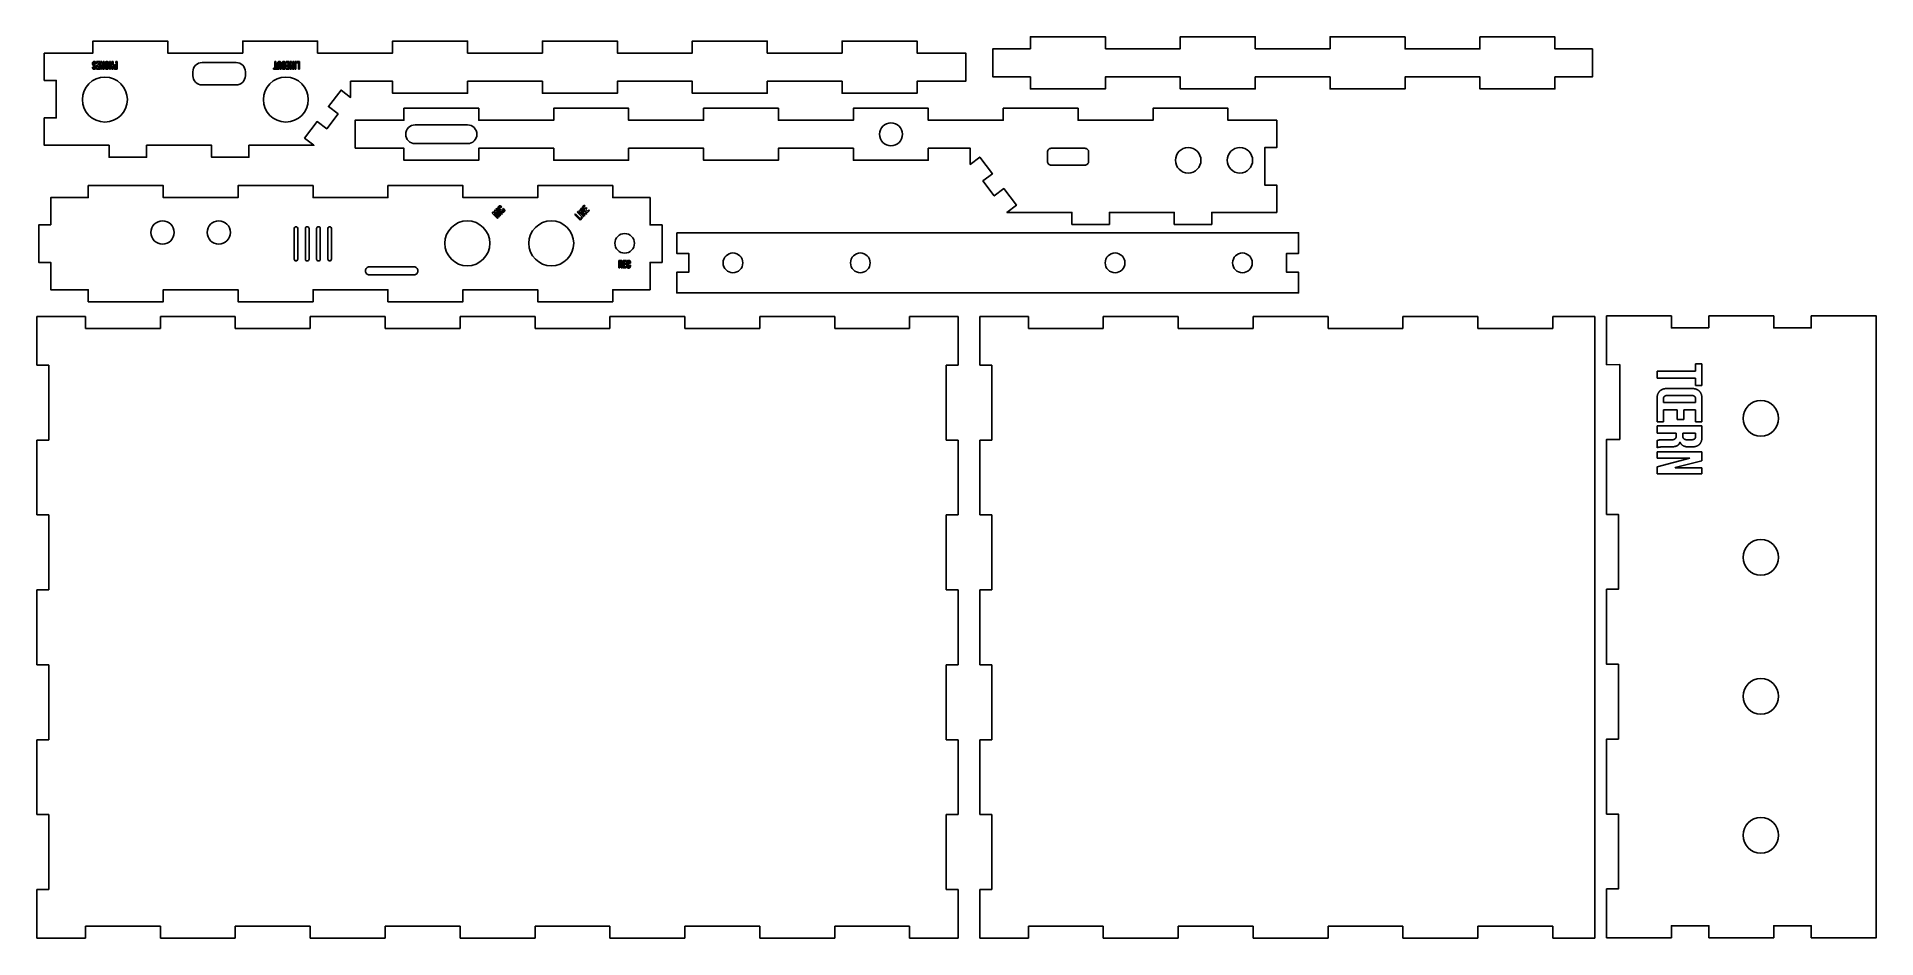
# Model space of a CAD drawing. Header units: millimetres. Extents: x 0 to 491, y 0 to 241.
import ezdxf

# ---------------------------------------------------------------- set-up
doc = ezdxf.new("R2010")
doc.units = ezdxf.units.MM
doc.layers.get('0').update_dxf_attribs({"linetype": 'CONTINUOUS'})

msp = doc.modelspace()

# ---------------------------------------------------------------- linework, layer by layer
for p, q in [((14.88, 232.48), (14.88, 232.57)), ((14.88, 232.57), (15.18, 232.57)), ((15.18, 232.57), (15.18, 232.46)), ((15.51, 233.42), (15.51, 233.56)), ((15.81, 233.42), (15.51, 233.42)), ((15.81, 233.54), (15.81, 233.42)), ((15.94, 233.72), (15.94, 234.01)), ((15.94, 234.01), (16.79, 234.01)), ((16.48, 233.72), (15.94, 233.72)), ((15.94, 232.01), (15.94, 232.3)), ((15.94, 232.3), (16.48, 232.3)), ((16.8, 232.01), (15.94, 232.01)), ((16.05, 232.82), (16.05, 233.11)), ((16.05, 233.11), (16.48, 233.11)), ((16.48, 232.82), (16.05, 232.82)), ((16.48, 233.11), (16.48, 233.72)), ((16.48, 232.3), (16.48, 232.82)), ((16.79, 234.01), (16.8, 232.01)), ((17.03, 232.01), (17.03, 234.01)), ((17.03, 234.01), (17.35, 234.01)), ((17.31, 232.01), (17.03, 232.01)), ((17.62, 232.01), (17.31, 233.21)), ((17.31, 233.21), (17.31, 233.21)), ((17.31, 233.21), (17.31, 232.01)), ((17.35, 234.01), (17.73, 232.55)), ((18.02, 232.01), (17.62, 232.01)), ((17.74, 232.55), (17.73, 234.01)), ((17.73, 234.01), (18.01, 234.01)), ((17.73, 232.55), (17.74, 232.55)), ((18.01, 234.01), (18.02, 232.01)), ((18.23, 232.49), (18.23, 233.54)), ((18.54, 233.56), (18.54, 232.47)), ((18.87, 232.47), (18.87, 233.56)), ((19.18, 233.54), (19.18, 232.49)), ((19.39, 232.01), (19.39, 234.01)), ((19.39, 234.01), (19.7, 234.01)), ((19.71, 232.01), (19.39, 232.01)), ((19.7, 234.01), (19.71, 233.11)), ((19.71, 233.11), (20.04, 233.11)), ((20.04, 232.83), (19.71, 232.83)), ((19.71, 232.83), (19.71, 232.01)), ((20.04, 233.11), (20.04, 234.01)), ((20.04, 234.01), (20.36, 234.01)), ((20.04, 232.01), (20.04, 232.83)), ((20.36, 232.01), (20.04, 232.01)), ((20.36, 234.01), (20.36, 232.01)), ((20.53, 232.51), (20.53, 232.71)), ((20.84, 232.73), (20.84, 232.49)), ((21, 233.2), (21.15, 233.2)), ((21.15, 232.92), (21, 232.92)), ((21, 232.3), (21.15, 232.3)), ((21.46, 232.02), (21, 232.02)), ((21.15, 233.2), (21.14, 234.02)), ((21.14, 234.02), (21.46, 234.02)), ((21.15, 232.3), (21.15, 232.92)), ((21.46, 234.02), (21.46, 232.02)), ((63.18, 232.01), (63.18, 232.29)), ((63.18, 232.29), (63.51, 232.29)), ((64.16, 232.01), (63.18, 232.01)), ((63.51, 232.29), (63.51, 234.01)), ((63.51, 234.01), (63.82, 234.01)), ((63.82, 234.01), (63.83, 232.29)), ((63.83, 232.29), (64.16, 232.29)), ((64.16, 232.29), (64.16, 232.01)), ((64.3, 232.01), (64.29, 233.54)), ((64.6, 232.01), (64.3, 232.01)), ((64.6, 233.56), (64.6, 232.01)), ((64.92, 232.01), (64.92, 233.56)), ((65.23, 232.01), (64.92, 232.01)), ((65.23, 233.54), (65.23, 232.01)), ((65.43, 232.48), (65.43, 233.54)), ((65.75, 233.56), (65.75, 232.47)), ((66.07, 232.47), (66.07, 233.56)), ((66.39, 233.54), (66.39, 232.49)), ((66.54, 233.73), (66.54, 234.01)), ((66.54, 234.01), (67.4, 234.01)), ((67.09, 233.73), (66.54, 233.73)), ((66.54, 232.01), (66.54, 232.3)), ((66.54, 232.3), (67.09, 232.3)), ((67.4, 232.01), (66.54, 232.01)), ((66.65, 232.83), (66.65, 233.11)), ((66.65, 233.11), (67.09, 233.11)), ((67.09, 232.83), (66.65, 232.83)), ((67.09, 233.11), (67.09, 233.73)), ((67.09, 232.3), (67.09, 232.83)), ((67.4, 234.01), (67.4, 232.01)), ((67.64, 232.01), (67.63, 234.01)), ((67.63, 234.01), (67.96, 234.01)), ((67.92, 232.01), (67.64, 232.01)), ((67.92, 233.21), (67.91, 233.21)), ((67.91, 233.21), (67.92, 232.01)), ((68.23, 232.01), (67.92, 233.21)), ((67.96, 234.01), (68.34, 232.55)), ((68.62, 232.01), (68.23, 232.01)), ((68.34, 232.55), (68.34, 234.01)), ((68.34, 234.01), (68.62, 234.01)), ((68.34, 232.55), (68.34, 232.55)), ((68.62, 234.01), (68.62, 232.01)), ((68.86, 232.01), (68.85, 234.01)), ((68.85, 234.01), (69.17, 234.01)), ((69.17, 232.01), (68.86, 232.01)), ((69.17, 234.01), (69.17, 232.01)), ((69.32, 234.01), (70.15, 234.02)), ((69.32, 233.73), (69.32, 234.01)), ((69.84, 233.73), (69.32, 233.73)), ((69.84, 232.02), (69.84, 233.73)), ((70.15, 232.02), (69.84, 232.02)), ((70.15, 234.02), (70.15, 232.02)), ((100.99, 217.12), (114.99, 217.12)), ((114.99, 212.12), (100.99, 212.12)), ((121.54, 193.57), (121.86, 193.88)), ((122.95, 192.15), (121.54, 193.57)), ((121.86, 193.88), (123.01, 193.01)), ((123.31, 192.51), (122.08, 193.42)), ((122.08, 193.42), (122.08, 193.42)), ((122.08, 193.42), (123.15, 192.35)), ((122.14, 194.17), (122.46, 194.49)), ((123.01, 193.02), (122.14, 194.17)), ((122.46, 194.49), (123.87, 193.07)), ((123.66, 192.86), (122.59, 193.93)), ((122.59, 193.93), (122.59, 193.93)), ((122.59, 193.93), (123.5, 192.7)), ((122.62, 194.65), (122.85, 194.88)), ((124.04, 193.24), (122.62, 194.65)), ((122.85, 194.88), (124.26, 193.46)), ((123.15, 192.35), (122.95, 192.15)), ((123.01, 193.01), (123.01, 193.02)), ((123.5, 192.7), (123.31, 192.51)), ((124.09, 193.94), (123.33, 194.7)), ((123.53, 194.94), (124.32, 194.15)), ((123.87, 193.07), (123.66, 192.86)), ((123.92, 195), (123.76, 195.16)), ((124.13, 195.21), (123.92, 195)), ((123.98, 195.36), (124.13, 195.21)), ((124.26, 193.46), (124.04, 193.24)), ((124.33, 194.59), (124.54, 194.8)), ((124.55, 194.37), (124.33, 194.59)), ((124.54, 194.8), (124.74, 194.6)), ((143.6, 193.13), (143.82, 193.35)), ((145.02, 191.72), (143.6, 193.13)), ((143.82, 193.35), (145.04, 192.14)), ((144.3, 193.83), (144.52, 194.05)), ((145.71, 192.41), (144.3, 193.83)), ((144.52, 194.05), (145.93, 192.63)), ((144.68, 194.21), (144.96, 194.49)), ((146.1, 192.8), (144.68, 194.21)), ((144.96, 194.49), (146.03, 193.86)), ((145.6, 192.3), (145.02, 191.72)), ((145.04, 192.14), (145.4, 192.51)), ((145.18, 194.71), (145.38, 194.91)), ((146.03, 193.87), (145.18, 194.71)), ((145.27, 194.03), (145.26, 194.03)), ((145.26, 194.03), (146.3, 193)), ((146.57, 193.27), (145.27, 194.03)), ((145.38, 194.91), (146.8, 193.5)), ((145.4, 192.51), (145.6, 192.3)), ((145.55, 195.08), (146.15, 195.68)), ((146.96, 193.66), (145.55, 195.08)), ((145.93, 192.63), (145.71, 192.41)), ((146.35, 195.48), (145.97, 195.1)), ((145.97, 195.1), (146.35, 194.72)), ((146.03, 193.86), (146.03, 193.87)), ((146.3, 193), (146.1, 192.8)), ((146.15, 195.68), (146.35, 195.48)), ((146.35, 194.72), (146.65, 195.03)), ((146.85, 194.83), (146.55, 194.52)), ((146.55, 194.52), (146.98, 194.09)), ((146.8, 193.5), (146.57, 193.27)), ((146.65, 195.03), (146.85, 194.83)), ((147.57, 194.27), (146.96, 193.66)), ((146.98, 194.09), (147.37, 194.47)), ((147.37, 194.47), (147.57, 194.27)), ((68.69, 181.31), (68.69, 189.45)), ((69.69, 189.45), (69.69, 181.31)), ((71.69, 181.31), (71.69, 189.45)), ((72.69, 189.45), (72.69, 181.31)), ((74.69, 181.31), (74.69, 189.45)), ((75.69, 189.45), (75.69, 181.31)), ((77.69, 181.31), (77.69, 189.45)), ((78.69, 189.45), (78.69, 181.31)), ((155.35, 178.96), (155.39, 180.96)), ((155.67, 178.96), (155.35, 178.96)), ((155.39, 180.96), (155.85, 180.96)), ((155.68, 179.82), (155.67, 178.96)), ((155.79, 179.81), (155.68, 179.82)), ((155.7, 180.67), (155.69, 180.1)), ((155.69, 180.1), (155.8, 180.1)), ((155.84, 180.67), (155.7, 180.67)), ((155.98, 179.2), (155.98, 179.56)), ((155.99, 180.31), (156, 180.46)), ((156.32, 178.95), (156, 178.95)), ((156.1, 179.97), (156.1, 179.97)), ((156.3, 179.54), (156.29, 179.19)), ((156.31, 180.49), (156.31, 180.37)), ((156.51, 178.94), (156.54, 180.94)), ((157.36, 178.93), (156.51, 178.94)), ((156.54, 180.94), (157.4, 180.93)), ((156.83, 179.84), (156.82, 179.23)), ((156.82, 179.23), (157.37, 179.22)), ((157.27, 179.83), (156.83, 179.84)), ((156.85, 180.65), (156.84, 180.13)), ((156.84, 180.13), (157.27, 180.12)), ((157.39, 180.64), (156.85, 180.65)), ((157.27, 180.12), (157.27, 179.83)), ((157.37, 179.22), (157.36, 178.93)), ((157.4, 180.93), (157.39, 180.64)), ((157.53, 179.39), (157.55, 180.47)), ((157.86, 180.48), (157.84, 179.36)), ((158.16, 179.36), (158.16, 179.66)), ((158.16, 179.66), (158.46, 179.66)), ((158.17, 180.24), (158.18, 180.47)), ((158.47, 180.24), (158.17, 180.24)), ((158.46, 179.66), (158.46, 179.38)), ((158.47, 180.45), (158.47, 180.24)), ((0, 153), (0, 166)), ((0, 166), (13, 166)), ((13, 166), (13, 162.8)), ((13, 162.8), (33, 162.8)), ((33, 162.8), (33, 166)), ((33, 166), (53, 166)), ((53, 166), (53, 162.8)), ((53, 162.8), (73, 162.8)), ((73, 162.8), (73, 166)), ((73, 166), (93, 166)), ((93, 166), (93, 162.8)), ((93, 162.8), (113, 162.8)), ((113, 162.8), (113, 166)), ((113, 166), (133, 166)), ((133, 166), (133, 162.8)), ((133, 162.8), (153, 162.8)), ((153, 162.8), (153, 166)), ((153, 166), (173, 166)), ((173, 166), (173, 162.8)), ((173, 162.8), (193, 162.8)), ((193, 162.8), (193, 166)), ((193, 166), (213, 166)), ((213, 166), (213, 162.8)), ((213, 162.8), (233, 162.8)), ((233, 162.8), (233, 166)), ((233, 166), (246, 166)), ((246, 166), (246, 153)), ((251.71, 153), (251.71, 166)), ((251.71, 166), (264.71, 166)), ((264.71, 166), (264.71, 162.8)), ((264.71, 162.8), (284.71, 162.8)), ((284.71, 162.8), (284.71, 166)), ((284.71, 166), (304.71, 166)), ((304.71, 166), (304.71, 162.8)), ((304.71, 162.8), (324.71, 162.8)), ((324.71, 162.8), (324.71, 166)), ((324.71, 166), (344.71, 166)), ((344.71, 166), (344.71, 162.8)), ((344.71, 162.8), (364.71, 162.8)), ((364.71, 162.8), (364.71, 166)), ((364.71, 166), (384.71, 166)), ((384.71, 166), (384.71, 162.8)), ((384.71, 162.8), (404.71, 162.8)), ((404.71, 162.8), (404.71, 166)), ((404.71, 166), (415.91, 166)), ((415.91, 166), (415.91, 0)), ((3.2, 153), (0, 153)), ((3.2, 133), (3.2, 153)), ((246, 153), (242.8, 153)), ((242.8, 153), (242.8, 133)), ((254.91, 153), (251.71, 153)), ((254.91, 133), (254.91, 153)), ((442.82, 151.41), (442.82, 153.38)), ((442.82, 153.38), (444.53, 153.38)), ((444.53, 153.38), (444.53, 147.55)), ((432.53, 149.52), (432.53, 151.41)), ((432.53, 151.41), (442.82, 151.41)), ((442.82, 149.52), (432.53, 149.52)), ((442.82, 147.55), (442.82, 149.52)), ((444.53, 147.55), (442.82, 147.55)), ((432.53, 137.83), (432.53, 143.97)), ((434.24, 143.94), (434.24, 142.98)), ((434.24, 142.98), (442.82, 142.98)), ((441.65, 144.9), (435.41, 144.9)), ((435.5, 146.78), (441.56, 146.78)), ((442.82, 142.98), (442.82, 143.94)), ((444.53, 143.97), (444.53, 137.83)), ((434.24, 137.83), (432.53, 137.83)), ((437.93, 141.09), (434.24, 141.09)), ((434.24, 141.09), (434.24, 137.83)), ((437.93, 138.5), (437.93, 141.09)), ((439.64, 138.5), (437.93, 138.5)), ((442.82, 141.09), (439.64, 141.09)), ((439.64, 141.09), (439.64, 138.5)), ((442.82, 137.83), (442.82, 141.09)), ((444.53, 137.83), (442.82, 137.83)), ((0, 113), (0, 133)), ((0, 133), (3.2, 133)), ((242.8, 133), (246, 133)), ((246, 133), (246, 113)), ((251.71, 133), (254.91, 133)), ((251.71, 113), (251.71, 133)), ((432.53, 134.87), (432.53, 136.75)), ((432.53, 136.75), (444.53, 136.75)), ((437.67, 134.87), (432.53, 134.87)), ((432.53, 130.94), (432.53, 132.86)), ((434, 133.03), (436.2, 133.03)), ((437.67, 134.22), (437.67, 134.87)), ((442.82, 134.87), (439.39, 134.87)), ((439.39, 134.87), (439.39, 134.18)), ((440.66, 133.05), (441.58, 133.05)), ((442.82, 134.01), (442.82, 134.87)), ((444.53, 136.75), (444.53, 133.96)), ((432.53, 128.16), (432.53, 129.84)), ((432.53, 129.84), (444.53, 129.84)), ((441.29, 128.16), (432.53, 128.16)), ((432.53, 125.87), (441.29, 128.13)), ((436.1, 131.15), (433.99, 131.15)), ((438.67, 132.4), (438.63, 132.4)), ((441.77, 131.16), (441.03, 131.16)), ((441.29, 128.13), (441.29, 128.16)), ((444.53, 129.84), (444.53, 127.48)), ((432.53, 123.93), (432.53, 125.87)), ((444.53, 123.93), (432.53, 123.93)), ((444.53, 127.48), (437.35, 125.64)), ((437.35, 125.64), (437.35, 125.61)), ((437.35, 125.61), (444.53, 125.61)), ((444.53, 125.61), (444.53, 123.93)), ((3.2, 113), (0, 113)), ((3.2, 93), (3.2, 113)), ((246, 113), (242.8, 113)), ((242.8, 113), (242.8, 93)), ((254.91, 113), (251.71, 113)), ((254.91, 93), (254.91, 113)), ((0, 73), (0, 93)), ((0, 93), (3.2, 93)), ((242.8, 93), (246, 93)), ((246, 93), (246, 73)), ((251.71, 73), (251.71, 93)), ((251.71, 93), (254.91, 93)), ((3.2, 73), (0, 73)), ((3.2, 53), (3.2, 73)), ((246, 73), (242.8, 73)), ((242.8, 73), (242.8, 53)), ((254.91, 73), (251.71, 73)), ((254.91, 53), (254.91, 73)), ((0, 33), (0, 53)), ((0, 53), (3.2, 53)), ((242.8, 53), (246, 53)), ((246, 53), (246, 33)), ((251.71, 53), (254.91, 53)), ((251.71, 33), (251.71, 53)), ((3.2, 33), (0, 33)), ((3.2, 13), (3.2, 33)), ((246, 33), (242.8, 33)), ((242.8, 33), (242.8, 13)), ((254.91, 33), (251.71, 33)), ((254.91, 13), (254.91, 33)), ((3.2, 16.6), (3.2, 14.24)), ((0, 0), (0, 13)), ((0, 13), (3.2, 13)), ((242.8, 13), (246, 13)), ((246, 13), (246, 0)), ((251.71, 13), (254.91, 13)), ((251.71, 0), (251.71, 13)), ((13, 0), (0, 0)), ((33, 3.2), (13, 3.2)), ((13, 3.2), (13, 0)), ((33, 0), (33, 3.2)), ((73, 3.2), (53, 3.2)), ((53, 3.2), (53, 0)), ((73, 0), (73, 3.2)), ((113, 3.2), (93, 3.2)), ((93, 3.2), (93, 0)), ((113, 0), (113, 3.2)), ((153, 3.2), (133, 3.2)), ((133, 3.2), (133, 0)), ((153, 0), (153, 3.2)), ((193, 3.2), (173, 3.2)), ((173, 3.2), (173, 0)), ((193, 0), (193, 3.2)), ((233, 3.2), (213, 3.2)), ((213, 3.2), (213, 0)), ((233, 0), (233, 3.2)), ((264.71, 0), (251.71, 0)), ((284.71, 3.2), (264.71, 3.2)), ((264.71, 3.2), (264.71, 0)), ((284.71, 0), (284.71, 3.2)), ((324.71, 3.2), (304.71, 3.2)), ((304.71, 3.2), (304.71, 0)), ((324.71, 0), (324.71, 3.2)), ((344.71, 3.2), (344.71, 0)), ((364.71, 3.2), (344.71, 3.2)), ((364.71, 0), (364.71, 3.2)), ((404.71, 3.2), (384.71, 3.2)), ((384.71, 3.2), (384.71, 0)), ((404.71, 0), (404.71, 3.2)), ((53, 0), (33, 0)), ((93, 0), (73, 0)), ((133, 0), (113, 0)), ((173, 0), (153, 0)), ((213, 0), (193, 0)), ((246, 0), (233, 0)), ((304.71, 0), (284.71, 0)), ((344.71, 0), (324.71, 0)), ((384.71, 0), (364.71, 0)), ((415.91, 0), (404.71, 0))]:
    msp.add_line(p, q)
for points in [[(285.26, 237.44), (285.26, 240.64), (265.26, 240.65), (265.26, 237.45), (255.26, 237.45), (255.26, 229.95), (265.26, 229.95), (265.26, 226.75), (285.26, 226.74), (285.26, 229.94), (305.26, 229.94), (305.26, 226.74), (325.26, 226.74), (325.26, 229.94), (345.26, 229.94), (345.26, 226.74), (365.26, 226.73), (365.26, 229.93), (385.26, 229.93), (385.26, 226.73), (405.26, 226.73), (405.26, 229.93), (415.26, 229.93), (415.26, 237.43), (405.26, 237.43), (405.26, 240.63), (385.26, 240.63), (385.26, 237.43), (365.26, 237.43), (365.26, 240.63), (345.26, 240.64), (345.26, 237.44), (325.26, 237.44), (325.26, 240.64), (305.26, 240.64), (305.26, 237.44)], [(1.98, 236.28), (14.98, 236.28), (14.98, 239.48), (34.98, 239.48), (34.98, 236.28), (54.98, 236.28), (54.98, 239.48), (74.98, 239.48), (74.98, 236.28), (94.98, 236.28), (94.98, 239.48), (114.98, 239.48), (114.98, 236.28), (134.98, 236.28), (134.98, 239.48), (154.98, 239.48), (154.98, 236.28), (174.98, 236.28), (174.98, 239.48), (194.98, 239.48), (194.98, 236.28), (214.98, 236.28), (214.98, 239.48), (234.98, 239.48), (234.98, 236.28), (247.98, 236.28), (247.98, 228.78), (234.98, 228.78), (234.98, 225.58), (214.98, 225.58), (214.98, 228.78), (194.98, 228.78), (194.98, 225.58), (174.98, 225.58), (174.98, 228.78), (154.98, 228.78), (154.98, 225.58), (134.98, 225.58), (134.98, 228.78), (114.98, 228.78), (114.98, 225.58), (94.98, 225.58), (94.98, 228.78), (83.78, 228.78), (83.78, 224.48), (81.22, 226.42), (77.86, 222), (80.41, 220.06), (77.39, 216.08), (74.83, 218.01), (71.47, 213.59), (73.98, 211.68), (56.65, 211.68), (56.65, 208.48), (46.65, 208.48), (46.65, 211.68), (29.32, 211.68), (29.32, 208.48), (19.32, 208.48), (19.32, 211.68), (1.98, 211.68), (1.98, 218.98), (5.18, 218.98), (5.18, 228.98), (1.98, 228.98)], [(84.99, 210.87), (97.99, 210.87), (98, 207.67), (118, 207.67), (118, 210.87), (138, 210.87), (138, 207.67), (158, 207.67), (158, 210.87), (178, 210.87), (178, 207.67), (198, 207.67), (198, 210.87), (218, 210.87), (218, 207.67), (238, 207.67), (238, 210.87), (249.19, 210.87), (249.19, 206.58), (251.74, 208.52), (255.11, 204.09), (252.56, 202.15), (255.59, 198.17), (258.13, 200.11), (261.5, 195.68), (258.99, 193.77), (276.32, 193.77), (276.32, 190.57), (286.32, 190.57), (286.32, 193.77), (303.66, 193.77), (303.66, 190.57), (313.66, 190.57), (313.66, 193.77), (330.99, 193.77), (330.99, 201.07), (327.79, 201.07), (327.79, 211.07), (330.99, 211.07), (330.99, 218.37), (317.99, 218.37), (317.99, 221.57), (297.99, 221.57), (297.99, 218.37), (277.99, 218.37), (277.99, 221.57), (257.99, 221.57), (257.99, 218.37), (237.99, 218.37), (237.99, 221.57), (217.99, 221.57), (217.99, 218.37), (197.99, 218.37), (197.99, 221.57), (177.99, 221.57), (177.99, 218.37), (157.99, 218.37), (157.99, 221.57), (137.99, 221.57), (137.99, 218.37), (117.99, 218.37), (117.99, 221.57), (97.99, 221.57), (97.99, 218.37), (84.99, 218.37)], [(3.74, 190.41), (3.74, 197.71), (13.74, 197.71), (13.74, 200.91), (33.74, 200.91), (33.74, 197.71), (53.74, 197.71), (53.74, 200.91), (73.74, 200.91), (73.74, 197.71), (93.74, 197.71), (93.74, 200.91), (113.74, 200.91), (113.74, 197.71), (133.74, 197.71), (133.74, 200.91), (153.74, 200.91), (153.74, 197.71), (163.74, 197.71), (163.74, 190.41), (166.94, 190.41), (166.94, 180.41), (163.74, 180.41), (163.74, 173.11), (153.74, 173.11), (153.74, 169.91), (133.74, 169.91), (133.74, 173.11), (113.74, 173.11), (113.74, 169.91), (93.74, 169.91), (93.74, 173.11), (73.74, 173.11), (73.74, 169.91), (53.74, 169.91), (53.74, 173.11), (33.74, 173.11), (33.74, 169.91), (13.74, 169.91), (13.74, 173.11), (3.74, 173.11), (3.74, 180.41), (0.54, 180.41), (0.54, 190.41)], [(170.85, 188.35), (336.85, 188.35), (336.85, 182.8), (333.65, 182.8), (333.65, 177.8), (336.85, 177.8), (336.85, 172.25), (170.85, 172.25), (170.85, 177.8), (174.05, 177.8), (174.05, 182.8), (170.85, 182.8)], [(446.37, 162.93), (446.37, 166.13), (463.71, 166.13), (463.71, 162.93), (473.71, 162.93), (473.71, 166.13), (491.04, 166.13), (491.04, 0.13), (473.71, 0.13), (473.71, 3.33), (463.71, 3.33), (463.71, 0.13), (446.37, 0.13), (446.37, 3.33), (436.37, 3.33), (436.37, 0.13), (419.04, 0.13), (419.04, 13.14), (422.24, 13.14), (422.24, 33.14), (419.04, 33.14), (419.04, 53.14), (422.24, 53.14), (422.24, 73.14), (419.04, 73.14), (419.04, 93.14), (422.24, 93.14), (422.24, 113.14), (419.04, 113.16), (419.04, 133.16), (422.58, 133.16), (422.58, 153.16), (419.04, 153.11), (419.04, 166.13), (436.37, 166.13), (436.37, 162.93)]]:
    msp.add_lwpolyline(points, close=True)
for points in [[(44.13, 233.78), (53.23, 233.78, -0.414214), (55.68, 231.33), (55.68, 230.23, -0.414214), (53.23, 227.78), (44.13, 227.78, -0.414214), (41.68, 230.23), (41.68, 231.33, -0.414214)], [(270.79, 206.37), (279.79, 206.37, 0.414214), (280.79, 207.37), (280.79, 209.87, 0.414214), (279.79, 210.87), (270.79, 210.87, 0.414214), (269.79, 209.87), (269.79, 207.37, 0.414214)], [(100.74, 177.11), (88.74, 177.11, -0.414214), (87.74, 178.11), (87.74, 178.21, -0.414214), (88.74, 179.21), (100.74, 179.21, -0.414214), (101.74, 178.21), (101.74, 178.11, -0.414214)]]:
    msp.add_lwpolyline(points, format="xyb", close=True)
for centre, radius in [((18.18, 223.88), 6), ((66.48, 223.88), 6), ((228.03, 214.62), 3.05), ((307.38, 207.67), 3.4), ((321.18, 207.67), 3.4), ((114.94, 185.51), 6), ((137.34, 185.51), 6), ((33.57, 188.41), 3.1), ((48.57, 188.41), 3.1), ((156.94, 185.51), 2.62), ((185.85, 180.3), 2.63), ((219.85, 180.3), 2.63), ((287.85, 180.3), 2.63), ((321.85, 180.3), 2.63), ((460.24, 138.78), 4.75), ((460.24, 101.68), 4.75), ((460.24, 64.58), 4.75), ((460.24, 27.48), 4.75)]:
    msp.add_circle(centre, radius)
for centre, radius, start, end in [((100.99, 214.62), 2.5, 90, 180), ((114.99, 214.62), 2.5, 0, 90), ((100.99, 214.62), 2.5, 180, 270), ((114.99, 214.62), 2.5, -90, 0), ((69.19, 189.45), 0.5, 60.0086, 180), ((69.19, 189.45), 0.5, 0, 60.0086), ((72.19, 189.45), 0.5, 90.0129, 180), ((72.19, 189.45), 0.5, 0, 90.0129), ((75.19, 189.45), 0.5, 90.9848, 180), ((75.19, 189.45), 0.5, 0, 90.9848), ((78.19, 189.45), 0.5, 119.9951, 180), ((78.19, 189.45), 0.5, 0, 119.9951), ((69.19, 181.31), 0.5, 180, 300.0039), ((69.19, 181.31), 0.5, -59.9961, 0), ((72.19, 181.31), 0.5, -180, 0), ((75.19, 181.31), 0.5, 180, 270.0686), ((75.19, 181.31), 0.5, -89.9314, 0), ((78.19, 181.31), 0.5, 180, 239.9931), ((78.19, 181.31), 0.5, -120.0069, 0)]:
    msp.add_arc(centre, radius, start, end)
for points in [[(14.87, 233.53), (14.87, 233.77), (15, 233.91)], [(14.95, 233.2), (14.87, 233.34), (14.87, 233.53)], [(15, 232.11), (14.88, 232.24), (14.88, 232.48)], [(15.22, 232.89), (15.02, 233.06), (14.95, 233.2)], [(15, 233.91), (15.12, 234.04), (15.35, 234.04)], [(15.34, 231.98), (15.11, 231.98), (15, 232.11)], [(15.18, 232.46), (15.18, 232.36), (15.22, 232.31)], [(15.23, 233.71), (15.19, 233.66), (15.19, 233.55)], [(15.19, 233.55), (15.19, 233.43), (15.25, 233.33)], [(15.44, 232.66), (15.37, 232.75), (15.22, 232.89)], [(15.22, 232.31), (15.26, 232.27), (15.34, 232.27)], [(15.35, 233.75), (15.27, 233.75), (15.23, 233.71)], [(15.25, 233.33), (15.3, 233.23), (15.46, 233.1)], [(15.34, 232.27), (15.49, 232.27), (15.49, 232.46)], [(15.69, 232.11), (15.57, 231.98), (15.34, 231.98)], [(15.35, 234.04), (15.58, 234.04), (15.69, 233.91)], [(15.51, 233.56), (15.51, 233.75), (15.35, 233.75)], [(15.49, 232.46), (15.49, 232.57), (15.44, 232.66)], [(15.46, 233.1), (15.65, 232.93), (15.73, 232.79)], [(15.69, 233.91), (15.81, 233.78), (15.81, 233.54)], [(15.81, 232.48), (15.81, 232.24), (15.69, 232.11)], [(15.73, 232.79), (15.81, 232.65), (15.81, 232.48)], [(18.23, 233.54), (18.23, 233.78), (18.35, 233.91)], [(18.35, 232.12), (18.23, 232.25), (18.23, 232.49)], [(18.35, 233.91), (18.47, 234.04), (18.7, 234.04)], [(18.7, 231.98), (18.47, 231.98), (18.35, 232.12)], [(18.7, 233.76), (18.54, 233.76), (18.54, 233.56)], [(18.54, 232.47), (18.54, 232.27), (18.7, 232.27)], [(18.7, 234.04), (18.93, 234.04), (19.06, 233.91)], [(18.87, 233.56), (18.87, 233.76), (18.7, 233.76)], [(18.7, 232.27), (18.87, 232.27), (18.87, 232.47)], [(19.06, 232.12), (18.94, 231.98), (18.7, 231.98)], [(19.06, 233.91), (19.18, 233.78), (19.18, 233.54)], [(19.18, 232.49), (19.18, 232.25), (19.06, 232.12)], [(20.53, 232.71), (20.53, 232.95), (20.65, 233.07)], [(20.65, 232.14), (20.53, 232.27), (20.53, 232.51)], [(20.65, 233.07), (20.76, 233.2), (21, 233.2)], [(21, 232.02), (20.76, 232.01), (20.65, 232.14)], [(20.88, 232.87), (20.84, 232.83), (20.84, 232.73)], [(20.84, 232.49), (20.84, 232.39), (20.88, 232.34)], [(21, 232.92), (20.92, 232.92), (20.88, 232.87)], [(20.88, 232.34), (20.92, 232.3), (21, 232.3)], [(64.29, 233.54), (64.29, 233.78), (64.41, 233.91)], [(64.41, 233.91), (64.53, 234.04), (64.76, 234.04)], [(64.64, 233.71), (64.6, 233.66), (64.6, 233.56)], [(64.76, 233.75), (64.68, 233.75), (64.64, 233.71)], [(64.76, 234.04), (64.99, 234.04), (65.11, 233.91)], [(64.88, 233.71), (64.83, 233.75), (64.76, 233.75)], [(64.92, 233.56), (64.92, 233.66), (64.88, 233.71)], [(65.11, 233.91), (65.23, 233.78), (65.23, 233.54)], [(65.43, 233.54), (65.43, 233.78), (65.55, 233.91)], [(65.56, 232.11), (65.43, 232.24), (65.43, 232.48)], [(65.55, 233.91), (65.68, 234.04), (65.91, 234.04)], [(65.91, 231.98), (65.68, 231.98), (65.56, 232.11)], [(65.91, 233.75), (65.75, 233.75), (65.75, 233.56)], [(65.75, 232.47), (65.75, 232.27), (65.91, 232.27)], [(65.91, 234.04), (66.14, 234.04), (66.26, 233.91)], [(66.07, 233.56), (66.07, 233.75), (65.91, 233.75)], [(65.91, 232.27), (66.07, 232.27), (66.07, 232.47)], [(66.26, 232.11), (66.14, 231.98), (65.91, 231.98)], [(66.26, 233.91), (66.39, 233.78), (66.39, 233.54)], [(66.39, 232.49), (66.39, 232.25), (66.26, 232.11)], [(123.15, 195.04), (123.15, 195.22), (123.31, 195.38)], [(123.33, 194.7), (123.16, 194.87), (123.15, 195.04)], [(123.31, 195.38), (123.47, 195.54), (123.64, 195.53)], [(123.51, 195.18), (123.4, 195.07), (123.53, 194.94)], [(123.76, 195.16), (123.62, 195.29), (123.51, 195.18)], [(123.64, 195.53), (123.81, 195.52), (123.98, 195.36)], [(124.43, 193.77), (124.25, 193.78), (124.09, 193.94)], [(124.32, 194.15), (124.45, 194.02), (124.56, 194.13)], [(124.76, 193.92), (124.6, 193.76), (124.43, 193.77)], [(124.56, 194.13), (124.68, 194.24), (124.55, 194.37)], [(124.74, 194.6), (124.91, 194.43), (124.91, 194.25)], [(124.91, 194.25), (124.92, 194.08), (124.76, 193.92)], [(155.94, 179.76), (155.9, 179.81), (155.79, 179.81)], [(155.8, 180.1), (155.9, 180.1), (155.94, 180.15)], [(155.96, 180.62), (155.92, 180.67), (155.84, 180.67)], [(155.85, 180.96), (156.1, 180.95), (156.2, 180.84)], [(155.94, 180.15), (155.99, 180.19), (155.99, 180.31)], [(155.98, 179.56), (155.99, 179.7), (155.94, 179.76)], [(156, 180.46), (156, 180.57), (155.96, 180.62)], [(155.98, 179.04), (155.98, 179.09), (155.98, 179.2)], [(156, 178.95), (155.99, 179), (155.98, 179.04)], [(156.31, 180.37), (156.3, 180.05), (156.1, 179.97)], [(156.1, 179.97), (156.21, 179.93), (156.25, 179.83)], [(156.2, 180.84), (156.31, 180.72), (156.31, 180.49)], [(156.25, 179.83), (156.3, 179.72), (156.3, 179.54)], [(156.29, 179.19), (156.29, 179.11), (156.3, 179.05)], [(156.3, 179.05), (156.3, 179), (156.32, 178.95)], [(157.64, 179.03), (157.53, 179.16), (157.53, 179.39)], [(157.55, 180.47), (157.55, 180.7), (157.67, 180.83)], [(157.98, 178.89), (157.76, 178.9), (157.64, 179.03)], [(157.67, 180.83), (157.79, 180.95), (158.02, 180.95)], [(157.84, 179.36), (157.84, 179.18), (158, 179.18)], [(158.02, 180.66), (157.87, 180.67), (157.86, 180.48)], [(158.33, 179.02), (158.21, 178.89), (157.98, 178.89)], [(158, 179.18), (158.16, 179.18), (158.16, 179.36)], [(158.02, 180.95), (158.24, 180.95), (158.36, 180.81)], [(158.18, 180.47), (158.18, 180.66), (158.02, 180.66)], [(158.46, 179.38), (158.45, 179.14), (158.33, 179.02)], [(158.36, 180.81), (158.48, 180.68), (158.47, 180.45)], [(432.53, 143.97), (432.53, 145.38), (433.28, 146.08)], [(433.28, 146.08), (434.04, 146.78), (435.5, 146.78)], [(434.52, 144.66), (434.24, 144.4), (434.24, 143.94)], [(435.41, 144.9), (434.79, 144.9), (434.52, 144.66)], [(441.56, 146.78), (443.02, 146.78), (443.78, 146.08)], [(442.54, 144.66), (442.27, 144.9), (441.65, 144.9)], [(442.82, 143.94), (442.82, 144.4), (442.54, 144.66)], [(443.78, 146.08), (444.53, 145.38), (444.53, 143.97)], [(432.53, 132.86), (432.82, 132.96), (433.08, 133)], [(433.08, 133), (433.34, 133.03), (434, 133.03)], [(436.2, 133.03), (437.02, 133.03), (437.35, 133.31)], [(437.35, 133.31), (437.67, 133.56), (437.67, 134.22)], [(439.39, 134.18), (439.39, 133.62), (439.68, 133.34)], [(439.68, 133.34), (439.97, 133.05), (440.66, 133.05)], [(441.58, 133.05), (442.23, 133.05), (442.52, 133.29)], [(442.52, 133.29), (442.82, 133.51), (442.82, 134.01)], [(444.53, 133.96), (444.53, 132.5), (443.84, 131.83)], [(433.15, 131.11), (432.84, 131.08), (432.53, 130.94)], [(433.99, 131.15), (433.47, 131.15), (433.15, 131.11)], [(437.79, 131.44), (437.16, 131.15), (436.1, 131.15)], [(438.63, 132.4), (438.43, 131.71), (437.79, 131.44)], [(441.03, 131.16), (439.16, 131.16), (438.67, 132.4)], [(443.84, 131.83), (443.18, 131.16), (441.77, 131.16)]]:
    msp.add_open_spline(points, degree=2)

doc.saveas('drawing.dxf')
